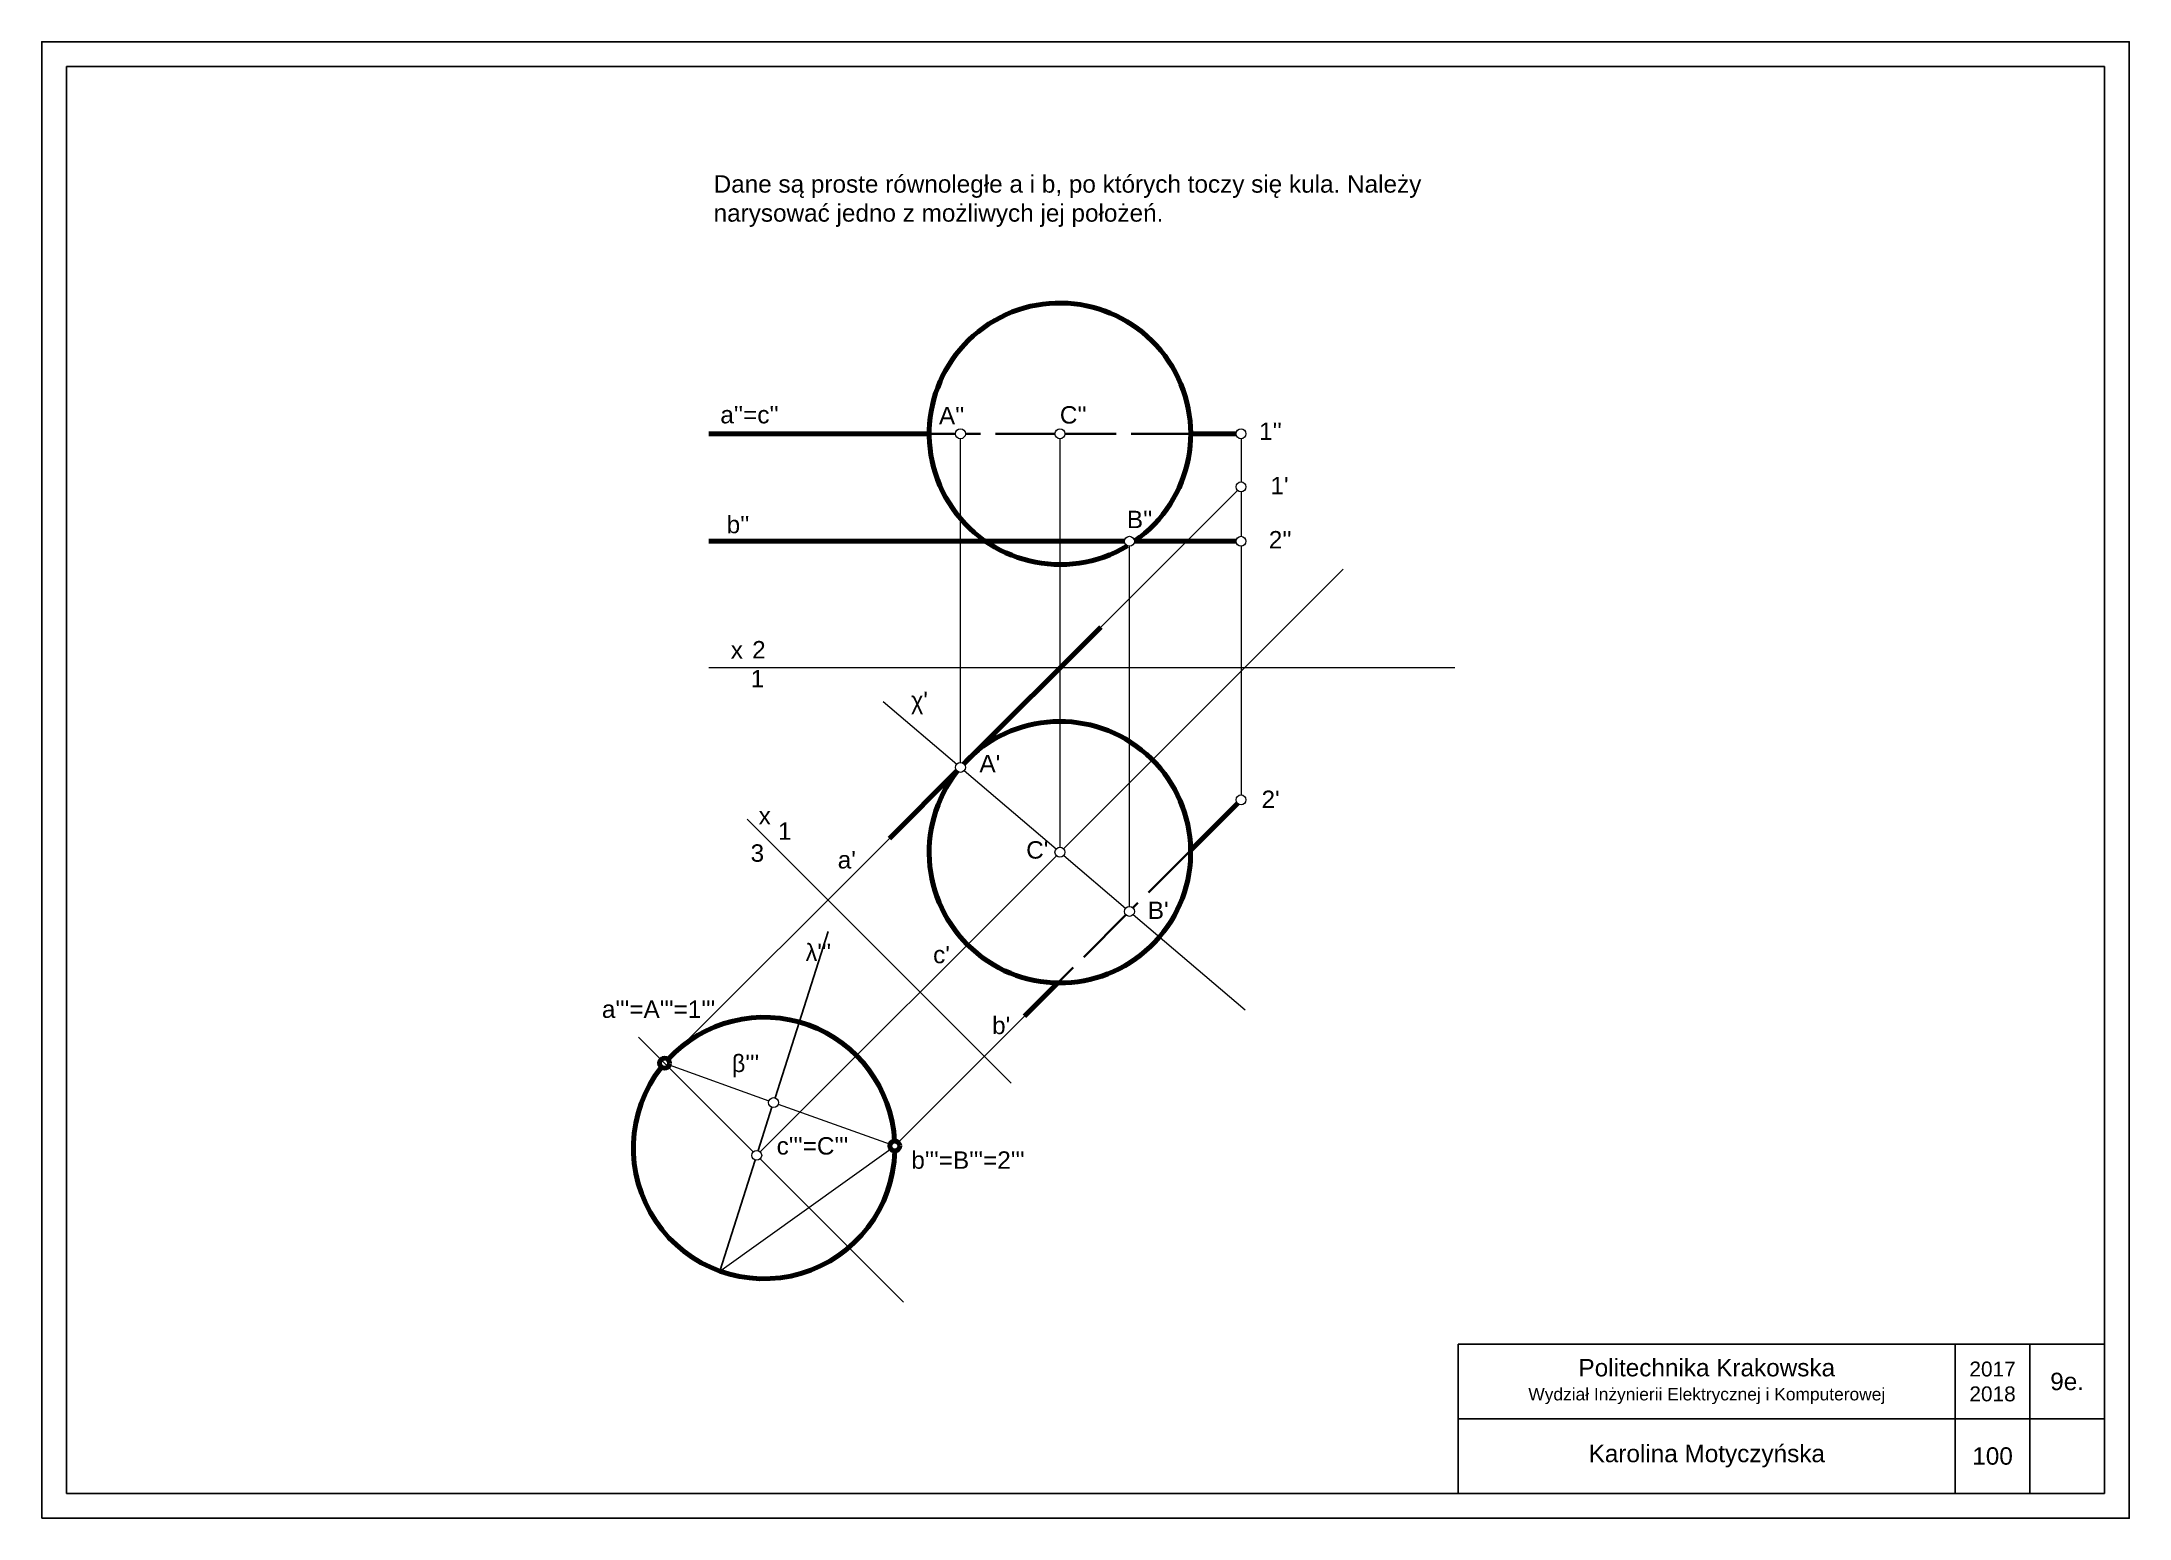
# Model space of a CAD drawing. Header units: inches. Extents: x 23 to 443, y 10 to 307.
import ezdxf

# ---------------------------------------------------------------- set-up
doc = ezdxf.new("R2010")
doc.units = ezdxf.units.IN
doc.header["$MEASUREMENT"] = 0
doc.linetypes.add('ACAD_ISO02W100', pattern=[15, 12, -3])
doc.layers.add('ZADANIE1', color=7, linetype='Continuous')
doc.styles.get("Standard").update_dxf_attribs({"font": 'arial.ttf', "height": 3})

msp = doc.modelspace()

# ---------------------------------------------------------------- linework, layer by layer
for p, q in [((164.77, 150.75), (217.87, 97.62)), ((170.37, 94.68), (181.04, 128.16)), ((142.92, 106.89), (165.98, 83.83)), ((166.99, 84.07), (169.76, 92.78)), ((159.28, 59.85), (166.38, 82.16)), ((167.39, 82.41), (196.2, 53.59)), ((407.84, 15.12), (407.84, 45.12)), ((422.84, 15.12), (422.84, 45.12)), ((307.84, 30.12), (437.84, 30.12))]:
    msp.add_line(p, q)
for points in [[(22.84, 10.12), (442.84, 10.12), (442.84, 307.12), (22.84, 307.12)], [(27.84, 15.12), (437.84, 15.12), (437.84, 302.12), (27.84, 302.12)], [(307.84, 15.12), (437.84, 15.12), (437.84, 45.12), (307.84, 45.12)]]:
    msp.add_lwpolyline(points, close=True)
at = {"layer": 'ZADANIE1', "lineweight": 70}
for p, q in [((201.4, 228.27), (157.06, 228.27)), ((263.13, 228.27), (254.01, 228.27)), ((240.68, 206.64), (157.06, 206.64)), ((263.13, 206.64), (242.68, 206.64)), ((235.9, 189.37), (208.39, 161.87)), ((206.97, 160.45), (193.39, 146.88)), ((263.42, 153.92), (254, 144.51)), ((227.29, 117.8), (220.6, 111.12))]:
    msp.add_line(p, q, dxfattribs=at)
at = {"layer": 'ZADANIE1', "linetype": 'ACAD_ISO02W100', "lineweight": 35}
for p, q in [((206.68, 228.27), (201.4, 228.27)), ((226.7, 228.27), (208.68, 228.27)), ((254.01, 228.27), (228.7, 228.27)), ((254, 144.51), (242.39, 132.9)), ((240.98, 131.49), (227.29, 117.8))]:
    msp.add_line(p, q, dxfattribs=at)
at = {"layer": 'ZADANIE1', "lineweight": 18}
for p, q in [((207.68, 162.16), (207.68, 227.27)), ((227.7, 227.27), (227.7, 145.1)), ((264.13, 227.27), (264.13, 218.58)), ((263.42, 216.87), (235.9, 189.37)), ((264.13, 216.58), (264.13, 207.64)), ((241.68, 133.19), (241.68, 205.64)), ((264.13, 205.64), (264.13, 155.63)), ((284.69, 201.06), (228.41, 144.81)), ((307.16, 181.17), (157.06, 181.17)), ((192.14, 174.4), (206.92, 161.81)), ((208.44, 160.51), (226.94, 144.75)), ((193.39, 146.88), (148.86, 102.37)), ((227, 143.4), (167.39, 83.82)), ((228.46, 143.45), (240.92, 132.84)), ((242.44, 131.55), (264.96, 112.36)), ((220.6, 111.12), (195.18, 85.72)), ((149.09, 101.32), (169.14, 94.11)), ((171.02, 93.44), (193.53, 85.35)), ((159.28, 59.85), (193.66, 84.43))]:
    msp.add_line(p, q, dxfattribs=at)
for centre in [(207.68, 228.27), (227.7, 228.27), (264.13, 228.27), (264.13, 217.58), (241.68, 206.64), (264.13, 206.64), (207.68, 161.16), (264.13, 154.63), (227.7, 144.1), (241.68, 132.19), (170.07, 93.73), (166.69, 83.12)]:
    msp.add_circle(centre, 1, dxfattribs=at)
at = {"layer": 'ZADANIE1', "lineweight": 70}
for centre in [(148.15, 101.66), (194.47, 85.01)]:
    msp.add_circle(centre, 1, dxfattribs=at)
for centre, start, end in [((227.7, 228.27), 304.7164, 301.0383), ((227.7, 144.1), 141.7503, 137.3935), ((168.17, 84.6), 3.0587, 137.3935), ((168.17, 84.6), 141.7503, 358.7018)]:
    msp.add_arc(centre, 26.3, start, end, dxfattribs=at)

# ---------------------------------------------------------------- texts
at = {"attachment_point": 5}
for s, width, insert, char_height in [('Politechnika Krakowska\\P{\\H0.71429x;Wydział Inżynierii Elektrycznej i Komputerowej }', 100, (357.84, 37.62), 3.5), ('2017\\P2018', 15, (415.34, 37.62), 3)]:
    msp.add_mtext_dynamic_manual_height_columns(s, width=width, gutter_width=17.5, heights=[0], dxfattribs=dict(at, insert=insert, char_height=char_height))
at = {"lineweight": 18, "char_height": 3.5, "attachment_point": 5}
for s, width, insert in [('Karolina Motyczyńska', 100, (357.84, 22.62)), ('100', 15, (415.34, 22.62))]:
    msp.add_mtext_dynamic_manual_height_columns(s, width=width, gutter_width=17.5, heights=[0], dxfattribs=dict(at, insert=insert))
at = {"layer": 'ZADANIE1', "color": 1, "insert": (158.02, 280.27), "char_height": 3.5, "attachment_point": 1}
msp.add_mtext_dynamic_manual_height_columns('{\\C256;Dane są proste równoległe a i b, po których toczy się kula. Należy narysować jedno z możliwych jej położeń.}', width=156.1259, gutter_width=1, heights=[0], dxfattribs=at)
at = {"layer": 'ZADANIE1', "char_height": 3.5}
for s, width, gutter_width, insert, attachment_point in [("a''=c''", 5.4113, 17.5, (159.37, 233.86), 1), ("b''", 5.4113, 17.5, (160.64, 211.76), 1), ('x', 7.256, 17.5, (161.47, 186.54), 1), ('2', 2.8897, 17.5, (165.77, 186.58), 1), ('1', 2.8897, 17.5, (165.48, 177.26), 7), ("a'", 5.4113, 17.5, (182.99, 144.33), 1), ("b'", 5.4113, 17.5, (214.05, 111.01), 1), ('9e.', 15, 1, (430.34, 37.62), 5)]:
    msp.add_mtext_dynamic_manual_height_columns(s, width=width, gutter_width=gutter_width, heights=[0], dxfattribs=dict(at, insert=insert, attachment_point=attachment_point))
at = {"layer": 'ZADANIE1', "lineweight": -3, "char_height": 3.5}
for s, insert, attachment_point in [("A''", (203.35, 233.66), 1), ("C''", (227.68, 230.27), 7), ("1''", (267.76, 230.53), 1), ("1'", (270.05, 219.59), 1), ("B''", (241.17, 209.29), 7), ("2''", (269.72, 208.7), 1), ("{\\fSymbol|b0|i0|c2|p18;c}'", (197.74, 171.83), 7), ("A'", (211.5, 163.68), 1), ("2'", (268.26, 156.49), 1), ("C'", (220.91, 142.76), 7), ("B'", (245.38, 130.66), 7), ("{\\fSymbol|b0|i0|c2|p18;l}'''", (176.53, 122.2), 7), ("c'", (202.18, 121.71), 7), ("a'''=A'''=1'''", (135.54, 114.27), 1), ("{\\fSymbol|b0|i0|c2|p18;b}'''", (161.7, 98.83), 7), ("c'''=C'''", (170.7, 83.23), 7), ("b'''=B'''=2'''", (197.8, 80.37), 7)]:
    msp.add_mtext_dynamic_manual_height_columns(s, width=8.402, gutter_width=17.5, heights=[0], dxfattribs=dict(at, insert=insert, attachment_point=attachment_point))
at = {"layer": 'ZADANIE1', "linetype": 'ACAD_ISO02W100', "char_height": 3.5, "attachment_point": 1}
for s, width, insert in [('x', 7.0035, (167.08, 153.19)), ('1', 3.5018, (170.97, 150.09)), ('3', 10.8237, (165.46, 145.68))]:
    msp.add_mtext_dynamic_manual_height_columns(s, width=width, gutter_width=17.5, heights=[0], dxfattribs=dict(at, insert=insert))

doc.saveas('drawing.dxf')
